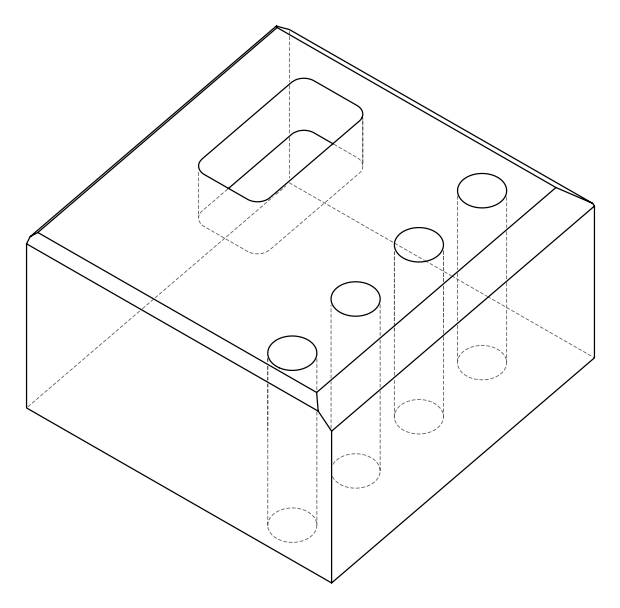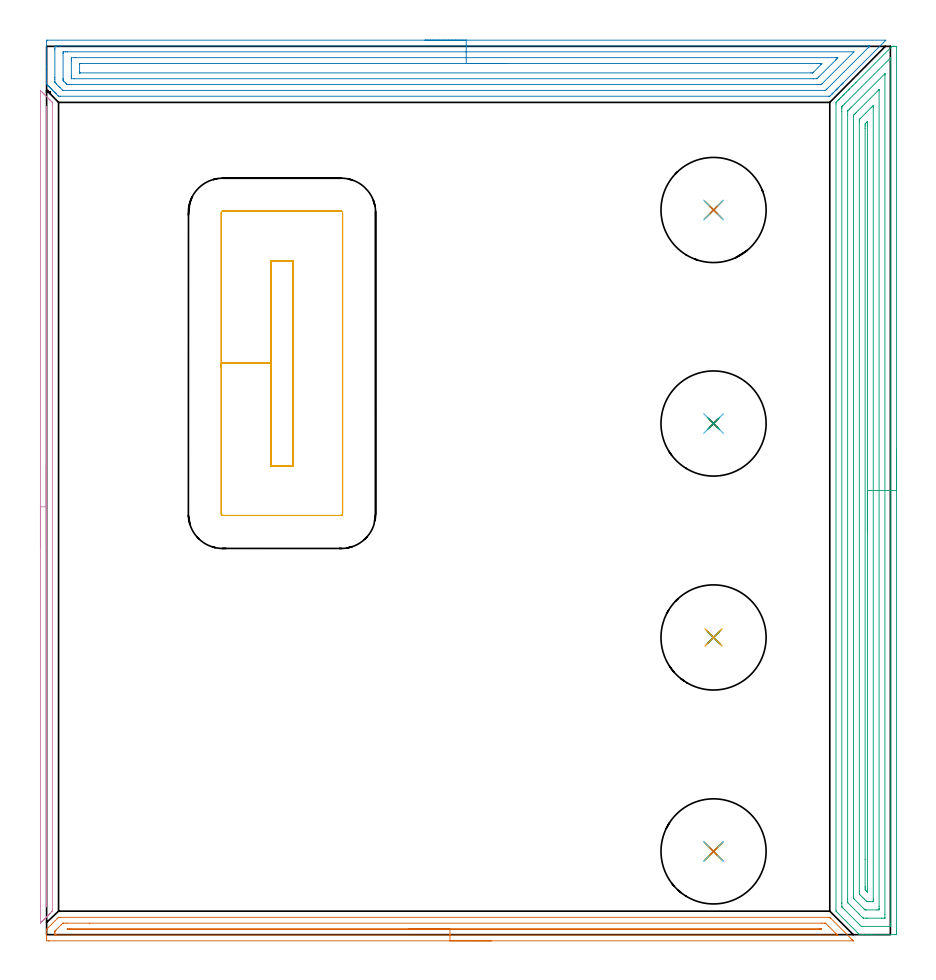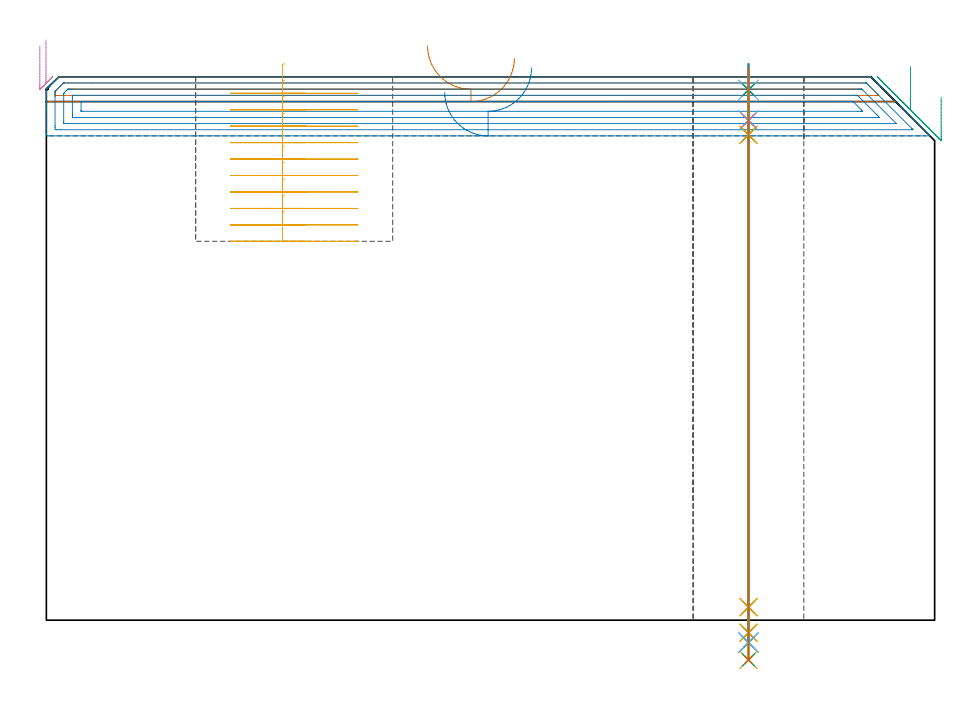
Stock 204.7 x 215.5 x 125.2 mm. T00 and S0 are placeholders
(PLAN: 25 operations, 18 tool changes, 41.1 min)
(1 AREA_MILL | FG_CHAMFER_SURFACE | UGT0205_001 | 4.75 min | 3242 mm3)
(2 AREA_MILL_1 | FG_CHAMFER_SURFACE_1 | UGT0205_001 | 8.16 min | 18927 mm3)
(3 AREA_MILL_2 | FG_CHAMFER_SURFACE_2 | UGT0205_001 | 10.19 min | 22226 mm3)
(4 AREA_MILL_3 | FG_CHAMFER_SURFACE_3 | UGT0205_001 | 3.32 min | 834 mm3)
(5 MILL_RECTANGULAR_POCKET | POCKET_RECTANGULAR_STRAIGHT | NXT0201_012 | Follow Part, ap 4, ae 75% | 7.67 min | 152290 mm3)
(6 SPOT_DRILL | STEP1HOLE | NXT0321_9005460120000 | 0.05 min | 192 mm3)
(7 SPOT_DRILL_1 | STEP1HOLE_1 | NXT0321_9005460120000 | 0.05 min | 186 mm3)
(8 SPOT_DRILL_2 | STEP1HOLE_2 | NXT0321_9005460120000 | 0.05 min | 174 mm3)
(9 SPOT_DRILL_3 | STEP1HOLE_3 | NXT0321_9005460120000 | 0.05 min | 179 mm3)
(10 DRILL_BLIND_HOLE_INTO_CENTER | STEP1HOLE | NXT0301_038 | 0.05 min | 253 mm3)
(11 GUN_DRILL_THROUGH_HOLE | STEP1HOLE | UGT0307_002 | 0.57 min | 3263 mm3)
(12 SPADE_DRILL_TO_ENLARGE_THROUGH_HOLE | STEP1HOLE | UGT0306_007 | 0.53 min | 23064 mm3)
(13 DRILL_TO_ENLARGE_THROUGH_HOLE | STEP1HOLE | UGT0301_386 | 0.55 min | 37166 mm3)
(14 DRILL_BLIND_HOLE_INTO_CENTER_1 | STEP1HOLE_1 | NXT0301_038 | 0.05 min | 236 mm3)
(15 GUN_DRILL_THROUGH_HOLE_1 | STEP1HOLE_1 | UGT0307_002 | 0.57 min | 3270 mm3)
(16 SPADE_DRILL_TO_ENLARGE_THROUGH_HOLE_1 | STEP1HOLE_1 | UGT0306_007 | 0.53 min | 23058 mm3)
(17 DRILL_TO_ENLARGE_THROUGH_HOLE_1 | STEP1HOLE_1 | UGT0301_386 | 0.55 min | 37172 mm3)
(18 DRILL_BLIND_HOLE_INTO_CENTER_2 | STEP1HOLE_2 | NXT0301_038 | 0.05 min | 245 mm3)
(19 GUN_DRILL_THROUGH_HOLE_2 | STEP1HOLE_2 | UGT0307_002 | 0.57 min | 3260 mm3)
(20 SPADE_DRILL_TO_ENLARGE_THROUGH_HOLE_2 | STEP1HOLE_2 | UGT0306_007 | 0.53 min | 23057 mm3)
(21 DRILL_TO_ENLARGE_THROUGH_HOLE_2 | STEP1HOLE_2 | UGT0301_386 | 0.55 min | 37170 mm3)
(22 DRILL_BLIND_HOLE_INTO_CENTER_3 | STEP1HOLE_3 | NXT0301_038 | 0.05 min | 242 mm3)
(23 GUN_DRILL_THROUGH_HOLE_3 | STEP1HOLE_3 | UGT0307_002 | 0.57 min | 3264 mm3)
(24 SPADE_DRILL_TO_ENLARGE_THROUGH_HOLE_3 | STEP1HOLE_3 | UGT0306_007 | 0.53 min | 23067 mm3)
(25 DRILL_TO_ENLARGE_THROUGH_HOLE_3 | STEP1HOLE_3 | UGT0301_386 | 0.55 min | 37156 mm3)
(TOOL UGT0205_001 | Chamfer Mill 20 x 3 x 45 deg. | D20 FL50 Z2)
(TOOL NXT0201_012 | ENDMILL 16mm [2P460-1600-NA 1630] | D16 FL38 Z6)
(TOOL NXT0321_9005460120000 | NC Spot Drill, 142deg, 12mm, Carbide, Uncoated | D12 PA142 FL30 Z2)
(TOOL NXT0301_038 | Carbide Drill 6.7mm [860.1-0670-034A1-MM 2214] | D6.7 PA140 FL53 Z2)
(TOOL UGT0307_002 | Gun Drill 6 mm | D6 PA130 FL24 Z1)
(TOOL UGT0306_007 | Spade Drill 16.5mm | D16.5 PA132 FL10 Z2)
(TOOL UGT0301_386 | Twist Drill 25.5 mm | D25.5 PA118 FL165 Z2)
(OP 1 AREA_MILL)
G17 G21 G94 G90
T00 M6
G54
G17 G0 G90 X107.85 Y-1.5 S1061 M3
G43 Z135.2 H0
Z129.5
G94 G1 X107.812 Z128.628 F250.
X107.698 Z127.764
X107.509 Z126.912
X107.247 Z126.08
X106.913 Z125.274
X106.51 Z124.5
X106.042 Z123.764
X105.51 Z123.072
X104.921 Z122.429
X104.278 Z121.84
X103.586 Z121.309
X102.85 Z120.84
X102.076 Z120.437
X101.27 Z120.103
X100.438 Z119.841
X99.586 Z119.652
X98.722 Z119.538
X97.85 Z119.5
X0.602
X0.463 Y-1.499 Z119.501
X0.002 Y-1.491 Z119.505
X0. Y-1.195 Z119.802
Y-0.883 Z120.113
Y-0.301 Z120.695
Y0.01 Z121.005
Y1.039 Z122.038
X0.01 Y1.304 Z122.302
X0.051 Y1.35 Z122.348
X0.156 Y1.457 Z122.455
X1.18 Y2.481 Z123.48
X2.77 Y4.071 Z125.067
X2.905 Y4.2 Z125.184
X3.278 Z125.2
X189.745
X190.006 Y4.194 Z125.191
X190.136 Y4.065 Z125.064
X190.17 Y4.03 Z125.03
X195.396 Y-1.195 Z119.804
X195.532 Y-1.33 Z119.666
X195.693 Y-1.493 Z119.505
X195.694 Y-1.497 Z119.501
X195.693 Y-1.499 Z119.499
X195.622 Y-1.5 Z119.5
X97.85
Y-0.086 Z120.914
X2.386 Y-0.085 Z120.915
X2.29 Y-0.084 Z120.916
X2.1 Y-0.079 Z120.921
X2.009 Y-0.073 Z120.927
X2.006 Y-0.045 Z120.955
X2.004 Y0.01 Z121.01
X2.001 Y0.396 Z121.396
X2.003 Y0.65 Z121.65
X2.007 Y0.776 Z121.776
X2.01 Y0.838 Z121.838
X2.064 Y0.903 Z121.903
X2.222 Y1.068 Z122.068
X2.386 Y1.236 Z122.236
X3.559 Y2.409 Z123.409
X3.843 Y2.69 Z123.69
X3.911 Y2.753 Z123.753
X3.935 Y2.774 Z123.774
X3.98 Y2.779 Z123.779
X4.077 Y2.783 Z123.783
X4.17 Y2.785 Z123.785
X4.967 Y2.786 Z123.786
X10.459
X187.961
X188.759 Y2.784 Z123.784
X188.853 Y2.782 Z123.782
X188.944 Y2.779 Z123.779
X189.048 Y2.69 Z123.69
X189.745 Y2.004 Z123.004
X191.529 Y0.221 Z121.221
X191.737 Y0.01 Z121.01
X191.804 Y-0.063 Z120.937
X191.817 Y-0.079 Z120.921
X191.784 Y-0.081 Z120.919
X191.721 Y-0.084 Z120.916
X191.625 Y-0.085 Z120.915
X191.529 Y-0.086 Z120.914
X97.85
Y1.328 Z122.328
X5.955
X5.529 Y1.33 Z122.33
X5.106 Y1.334 Z122.334
X5.063 Y1.336 Z122.336
X4.979 Y1.351 Z122.351
X5.022 Y1.365 Z122.365
X5.53 Y1.371 Z122.371
X187.536
X187.752 Y1.37 Z122.37
X187.857 Y1.368 Z122.368
X187.907 Y1.365 Z122.365
X187.929 Y1.36 Z122.36
X187.961 Y1.337 Z122.337
Y1.332 Z122.332
X187.535 Y1.329 Z122.329
X97.85 Y1.328 Z122.328
X96.978 Z122.367
X96.113 Z122.48
X95.262 Z122.669
X94.43 Z122.932
X93.624 Z123.265
X92.85 Z123.668
X92.114 Z124.137
X91.422 Z124.668
X90.779 Z125.257
X90.19 Z125.901
X89.658 Z126.593
X89.19 Z127.328
X88.787 Z128.102
X88.453 Z128.908
X88.191 Z129.74
X88.002 Z130.592
X87.888 Z131.457
X87.85 Z132.328
G0 Z135.2
M5
M2
(OP 2 AREA_MILL_1)
G17 G21 G94 G90
T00 M6
G54
G17 G0 G90 X91.8 Y217. S1061 M3
G43 Z135.2 H0
Z121.6
G94 G1 X91.838 Z120.728 F250.
X91.952 Z119.864
X92.141 Z119.012
X92.403 Z118.18
X92.737 Z117.374
X93.14 Z116.6
X93.609 Z115.864
X94.14 Z115.172
X94.729 Z114.529
X95.372 Z113.94
X96.064 Z113.408
X96.8 Z112.94
X97.574 Z112.537
X98.38 Z112.203
X99.212 Z111.941
X100.064 Z111.752
X100.928 Z111.638
X101.8 Z111.6
X203.6
X203.476 Y216.875 Z111.723
X203.03 Y216.43 Z112.17
X193.241 Y206.64 Z121.957
X193.197 Y206.597 Z122.002
X192.988 Y206.388 Z122.211
X192.945 Y206.344 Z122.254
X192.9 Y206.299 Z122.3
X192.692 Y206.092 Z122.507
X192.648 Y206.047 Z122.55
X192.603 Y206.002 Z122.597
X192.396 Y205.796 Z122.803
X192.352 Y205.75 Z122.847
X192.305 Y205.705 Z122.894
X192.1 Y205.5 Z123.099
X192.055 Y205.454 Z123.143
X192.008 Y205.408 Z123.191
X191.804 Y205.203 Z123.396
X191.758 Y205.157 Z123.44
X191.711 Y205.11 Z123.489
X191.508 Y204.907 Z123.692
X191.462 Y204.86 Z123.737
X191.414 Y204.813 Z123.786
X191.212 Y204.611 Z123.988
X191.165 Y204.564 Z124.033
X191.116 Y204.516 Z124.083
X190.916 Y204.315 Z124.284
X190.868 Y204.267 Z124.33
X190.819 Y204.219 Z124.38
X190.62 Y204.019 Z124.58
X190.572 Y203.97 Z124.627
X190.522 Y203.921 Z124.677
X190.411 Y203.81 Z124.789
X190.123 Y203.522 Z125.075
X190.003 Y203.405 Z125.191
X189.63 Y203.4 Z125.2
X3.27
X2.897 Y203.405 Z125.191
X2.777 Y203.522 Z125.075
X2.328 Y203.97 Z124.627
X2.28 Y204.019 Z124.58
X2.081 Y204.219 Z124.38
X2.032 Y204.267 Z124.33
X1.984 Y204.315 Z124.284
X1.784 Y204.516 Z124.083
X1.735 Y204.564 Z124.033
X1.688 Y204.611 Z123.988
X1.486 Y204.813 Z123.786
X1.438 Y204.86 Z123.737
X1.392 Y204.907 Z123.692
X1.189 Y205.11 Z123.489
X1.142 Y205.157 Z123.44
X1.096 Y205.203 Z123.396
X0.892 Y205.408 Z123.191
X0.845 Y205.454 Z123.143
X0.8 Y205.5 Z123.099
X0.595 Y205.705 Z122.894
X0.548 Y205.75 Z122.847
X0.415 Y205.885 Z122.715
X0.297 Y206.002 Z122.597
X0.104 Y206.195 Z122.403
X0.01 Y206.301 Z122.297
X0. Y206.64 Z121.96
Y207.53 Z121.069
Y207.826 Z120.773
Y208.42 Z120.176
Y208.717 Z119.88
Y209.31 Z119.287
Y209.607 Z118.99
Y210.2 Z118.395
Y210.793 Z117.802
X0.001 Y216.727 Z111.87
X0.01 Y216.991 Z111.606
X0.274 Y216.999 Z111.599
X101.8 Y217. Z111.6
Y215.586 Z113.014
X199.439
X199.485 Y215.585 Z113.015
X199.577 Y215.581 Z113.019
X199.714 Y215.575 Z113.025
X199.683 Y215.54 Z113.06
X199.563 Y215.415 Z113.185
X199.439 Y215.289 Z113.311
X189.32 Y205.17 Z123.43
X189.008 Y204.86 Z123.74
X188.976 Y204.833 Z123.767
X188.963 Y204.824 Z123.776
X188.923 Y204.821 Z123.779
X188.831 Y204.816 Z123.784
X188.785 Y204.814 Z123.786
X4.115 Y204.815 Z123.785
X4.023 Y204.818 Z123.782
X3.964 Y204.821 Z123.779
X3.929 Y204.832 Z123.768
X3.897 Y204.86 Z123.74
X3.27 Y205.48 Z123.12
X2.999 Y205.75 Z122.85
X2.378 Y206.373 Z122.227
X2.117 Y206.64 Z121.96
X2.029 Y206.732 Z121.868
X2.01 Y206.829 Z121.771
X2.003 Y207.014 Z121.586
X2.001 Y207.53 Z121.07
X2. Y207.907 Z120.693
X2.001 Y214.65 Z113.95
X2.002 Y215.025 Z113.575
X2.01 Y215.54 Z113.06
X2.338 Y215.58 Z113.02
X2.378 Y215.582 Z113.018
X3.224 Y215.586 Z113.014
X3.27
X101.8
Y214.172 Z114.428
X195.872 Y214.171 Z114.429
X188.094 Y206.394 Z122.206
X188.009 Y206.313 Z122.287
X187.939 Y206.25 Z122.35
X187.919 Y206.235 Z122.365
X187.898 Y206.233 Z122.367
X187.847 Y206.231 Z122.369
X187.368 Y206.229 Z122.371
X186.955 Y206.228 Z122.372
X5.945 Y206.229 Z122.371
X5.464 Y206.23 Z122.37
X5.053 Y206.234 Z122.366
X4.997 Y206.235 Z122.365
X4.966 Y206.245 Z122.355
X4.935 Y206.273 Z122.327
X4.808 Y206.395 Z122.205
X4.56 Y206.64 Z121.96
X4.161 Y207.04 Z121.56
X4.044 Y207.164 Z121.436
X4.017 Y207.194 Z121.406
X4.01 Y207.262 Z121.338
X4.005 Y207.369 Z121.231
X4.001 Y207.53 Z121.07
X4. Y207.691 Z120.909
X4.001 Y213.76 Z114.84
X4.002 Y213.919 Z114.681
X4.01 Y214.081 Z114.519
X4.016 Y214.165 Z114.435
X4.059 Y214.167 Z114.433
X4.161 Y214.169 Z114.431
X4.641 Y214.171 Z114.429
X5.053
X101.8 Y214.172 Z114.428
Y212.757 Z115.843
X191.414
X191.528 Y212.756 Z115.844
X191.969 Y212.751 Z115.849
X191.762 Y212.522 Z116.078
X191.512 Y212.264 Z116.336
X191.414 Y212.163 Z116.437
X187.313 Y208.063 Z120.537
X186.955 Y207.709 Z120.891
X186.892 Y207.653 Z120.947
X186.836 Y207.649 Z120.951
X186.064 Y207.643 Z120.957
X185.951
X6.723
X6.045 Y207.65 Z120.95
X6.013 Y207.651 Z120.949
X6.009 Y207.69 Z120.91
X6.005 Y207.786 Z120.814
X6.002 Y207.979 Z120.621
X6. Y208.365 Z120.235
Y211.98 Z116.62
X6.002 Y212.397 Z116.203
X6.005 Y212.606 Z115.994
X6.01 Y212.71 Z115.89
X6.015 Y212.751 Z115.849
X6.063 Y212.752 Z115.848
X6.836 Y212.757 Z115.843
X6.949
X101.8
Y211.343 Z117.257
X186.955
X187.595 Y211.342 Z117.258
X187.847 Y211.34 Z117.26
X188.083 Y211.336 Z117.264
X187.887 Y211.09 Z117.51
X187.869 Y211.068 Z117.532
X186.064 Y209.262 Z119.338
X185.889 Y209.096 Z119.504
X185.857 Y209.068 Z119.532
X185.823 Y209.064 Z119.536
X185.744 Y209.061 Z119.539
X185.425 Y209.058 Z119.542
X8.197 Y209.057 Z119.543
X8.062 Y209.059 Z119.541
X8.02 Y209.062 Z119.538
X8.009 Y209.065 Z119.535
X8.006 Y209.069 Z119.531
X8.003 Y209.104 Z119.496
X8.001 Y209.31 Z119.29
Y211.09 Z117.51
X8.003 Y211.245 Z117.355
X8.007 Y211.321 Z117.279
X8.009 Y211.335 Z117.265
X8.041 Y211.337 Z117.263
X8.113 Y211.34 Z117.26
X8.367 Y211.343 Z117.257
X101.8
X102.672 Z117.295
X103.537 Z117.409
X104.388 Z117.598
X105.22 Z117.86
X106.026 Z118.194
X106.8 Z118.597
X107.536 Z119.065
X108.228 Z119.596
X108.871 Z120.186
X109.46 Z120.829
X109.992 Z121.521
X110.46 Z122.257
X110.863 Z123.031
X111.197 Z123.837
X111.459 Z124.669
X111.648 Z125.52
X111.762 Z126.385
X111.8 Z127.257
G0 Z135.2
M5
M2
(OP 3 AREA_MILL_2)
G17 G21 G94 G90
T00 M6
G54
G17 G0 G90 X206.2 Y117.75 S1061 M3
G43 Z135.2 H0
Z120.5
G94 G1 Y117.712 Z119.628 F250.
Y117.598 Z118.763
Y117.409 Z117.912
Y117.147 Z117.08
Y116.813 Z116.274
Y116.41 Z115.5
Y115.942 Z114.764
Y115.41 Z114.072
Y114.821 Z113.429
Y114.178 Z112.84
Y113.486 Z112.308
Y112.75 Z111.84
Y111.976 Z111.437
Y111.17 Z111.103
Y110.338 Z110.841
Y109.486 Z110.652
Y108.622 Z110.538
Y107.75 Z110.5
Y1.143
X206.199 Y0.612 Z110.501
X206.196 Y0.254 Z110.502
X206.193 Y0.01 Z110.504
X205.846 Y0. Z110.851
X200.599 Z116.095
X200.048 Z116.649
X199.725 Z116.972
X199.173 Z117.523
X198.85 Z117.845
X198.203 Z118.496
X197.748 Z118.952
X197.215 Y0.004 Z119.481
X197.192 Y0.01 Z119.504
X197.101 Y0.099 Z119.597
X197.034 Y0.165 Z119.664
X191.627 Y5.571 Z125.07
X191.6 Y5.6 Z125.098
X191.506 Y5.698 Z125.192
X191.5 Y5.969 Z125.2
Y201.511
X191.507 Y201.901 Z125.192
X191.558 Y201.958 Z125.141
X192.004 Y202.404 Z124.694
X192.261 Y202.661 Z124.439
X192.302 Y202.702 Z124.398
X192.599 Y203. Z124.099
X192.729 Y203.13 Z123.968
X193.084 Y203.484 Z123.615
X193.258 Y203.658 Z123.442
X193.492 Y203.893 Z123.206
X193.603 Y204.004 Z123.093
X194.04 Y204.44 Z122.659
X194.478 Y204.879 Z122.219
X194.683 Y205.083 Z122.016
X194.731 Y205.13 Z121.969
X195.352 Y205.753 Z121.344
X195.554 Y205.953 Z121.146
X195.577 Y205.976 Z121.123
X196.227 Y206.627 Z120.47
X196.377 Y206.776 Z120.323
X204.916 Y215.314 Z111.783
X205.116 Y215.507 Z111.579
X205.328 Y215.511 Z111.367
X205.583 Y215.507 Z111.116
X205.806 Y215.503 Z110.893
X206.137 Y215.5 Z110.562
X206.195 Y215.49 Z110.504
X206.2 Y215.484 Z110.5
Y107.75
X204.786 Z111.914
X204.785 Y2.587 Z111.915
X204.784 Y2.397 Z111.916
X204.78 Y2.046 Z111.92
X204.779 Y2.012 Z111.921
X204.719 Y2.007 Z111.981
X204.616 Y2.003 Z112.084
X204.486 Y2. Z112.214
X197.976 Y2.001 Z118.724
X197.846 Y2.002 Z118.854
X197.742 Y2.006 Z118.958
X197.674 Y2.01 Z119.026
X197.621 Y2.041 Z119.079
X197.254 Y2.397 Z119.446
X193.603 Y6.046 Z123.097
X193.2 Y6.451 Z123.5
X192.996 Y6.657 Z123.704
X192.946 Y6.711 Z123.754
X192.924 Y6.738 Z123.776
X192.921 Y6.763 Z123.779
X192.919 Y6.862 Z123.781
X192.915 Y7.565 Z123.785
X192.914 Y7.755 Z123.786
Y199.726
X192.916 Y200.428 Z123.784
X192.918 Y200.619 Z123.782
X192.921 Y200.793 Z123.779
X192.934 Y200.872 Z123.766
X192.987 Y200.929 Z123.713
X193.143 Y201.089 Z123.557
X193.561 Y201.512 Z123.139
X204.673 Y212.62 Z112.027
X204.721 Y212.665 Z111.979
X204.762 Y212.7 Z111.938
X204.779 Y212.712 Z111.921
X204.78 Y212.681 Z111.92
X204.785 Y212.417 Z111.915
X204.786 Y212.226 Z111.914
Y212.074
Y107.75
X203.372 Z113.328
Y4.924
X203.37 Y4.183 Z113.33
X203.367 Y4.035 Z113.333
X203.365 Y4.016 Z113.335
X203.355 Y4.01 Z113.345
X203.312 Y4.006 Z113.388
X203.223 Y4.003 Z113.477
X202.527 Y4. Z114.173
X199.029 Z117.671
X198.85 Z117.85
X198.151 Y4.004 Z118.549
X198.112 Y4.01 Z118.588
X198.036 Y4.074 Z118.664
X197.976 Y4.127 Z118.724
X197.917 Y4.183 Z118.783
X197.101 Y4.998 Z119.599
X195.237 Y6.862 Z121.463
X194.478 Y7.626 Z122.222
X194.353 Y7.755 Z122.347
X194.335 Y7.796 Z122.365
X194.333 Y7.831 Z122.367
X194.33 Y7.905 Z122.37
X194.329 Y8.648 Z122.371
X194.328 Y8.8 Z122.372
X194.329 Y198.985 Z122.371
X194.333 Y199.726 Z122.367
X194.335 Y199.8 Z122.365
X194.341 Y199.83 Z122.359
X194.357 Y199.849 Z122.343
X194.478 Y199.975 Z122.222
X194.795 Y200.295 Z121.905
X195.118 Y200.619 Z121.582
X203.255 Y208.753 Z113.445
X203.319 Y208.814 Z113.381
X203.361 Y208.849 Z113.339
X203.367 Y208.851 Z113.333
X203.368 Y208.849 Z113.332
X203.37 Y208.807 Z113.33
X203.371 Y208.655 Z113.329
X203.372 Y208.502 Z113.328
Y107.75
X201.957 Z114.743
Y6.862
X201.956 Y6.369 Z114.744
X201.954 Y6.203 Z114.746
X201.95 Y6.072 Z114.75
X201.942 Y6.01 Z114.758
X201.443 Y6. Z115.257
X198.819 Z117.881
X198.609 Y6.007 Z118.091
X198.558 Y6.01 Z118.142
X198.435 Y6.125 Z118.265
X198.254 Y6.299 Z118.446
X197.976 Y6.574 Z118.724
X195.903 Y8.648 Z120.797
X195.792 Y8.764 Z120.908
X195.755 Y8.806 Z120.945
X195.75 Y8.835 Z120.95
X195.747 Y8.895 Z120.953
X195.744 Y9.141 Z120.956
X195.743 Y9.54 Z120.957
Y10.034
Y198.434
X195.745 Y198.633 Z120.955
X195.747 Y198.733 Z120.953
X195.75 Y198.778 Z120.95
X195.792 Y198.833 Z120.908
X196.008 Y199.056 Z120.692
X196.227 Y199.277 Z120.473
X196.448 Y199.499 Z120.252
X201.751 Y204.8 Z114.949
X201.891 Y204.937 Z114.809
X201.94 Y204.981 Z114.76
X201.949 Y204.987 Z114.751
X201.951 Y204.981 Z114.749
X201.954 Y204.936 Z114.746
X201.957 Y204.841 Z114.743
Y204.776
Y107.75
X200.543 Z116.157
Y8.648
X200.539 Y8.23 Z116.161
X200.536 Y8.023 Z116.164
X200.532 Y8.009 Z116.168
X200.505 Y8.006 Z116.195
X200.449 Y8.002 Z116.251
X200.358 Y8. Z116.342
X199.725 Z116.975
X199.483 Y8.001 Z117.217
X199.167 Y8.006 Z117.533
X199.011 Y8.01 Z117.689
X198.85 Y8.16 Z117.85
X198.352 Y8.648 Z118.348
X197.976 Y9.023 Z118.724
X197.461 Y9.54 Z119.239
X197.284 Y9.726 Z119.416
X197.164 Y9.859 Z119.536
X197.157 Y10.433 Z119.543
Y197.047
X197.161 Y197.465 Z119.539
X197.164 Y197.673 Z119.536
X197.174 Y197.764 Z119.526
X197.222 Y197.816 Z119.478
X197.34 Y197.94 Z119.36
X200.018 Y200.619 Z116.682
X200.116 Y200.715 Z116.584
X200.314 Y200.91 Z116.386
X200.504 Y201.093 Z116.196
X200.536 Y201.113 Z116.164
X200.543 Y200.619 Z116.157
Y107.75
X199.129 Z117.571
X199.128 Y11.042 Z117.572
X199.125 Y10.433 Z117.575
X199.122 Y10.357 Z117.578
X199.12 Y10.339 Z117.58
X199.018 Y10.433 Z117.682
X198.85 Y10.6 Z117.85
X198.673 Y10.782 Z118.027
X198.587 Y10.872 Z118.113
X198.578 Y11.042 Z118.122
X198.574 Y11.326 Z118.126
X198.572 Y11.61 Z118.128
X198.571 Y18.215 Z118.129
Y195.546
X198.572 Y196.154 Z118.128
X198.574 Y196.436 Z118.126
X198.578 Y196.718 Z118.122
X198.85 Y197.001 Z117.85
X198.873 Y197.024 Z117.827
X198.896 Y197.047 Z117.804
X198.998 Y197.137 Z117.702
X199.122 Y197.221 Z117.578
X199.126 Y197.047 Z117.574
X199.128 Y196.901 Z117.572
X199.129 Y196.763 Z117.571
Y196.154
Y107.75
Y106.878 Z117.609
Y106.014 Z117.723
Y105.162 Z117.912
Y104.33 Z118.174
Y103.524 Z118.508
Y102.75 Z118.911
Y102.014 Z119.38
Y101.322 Z119.911
Y100.679 Z120.5
Y100.09 Z121.143
Y99.558 Z121.835
Y99.09 Z122.571
Y98.687 Z123.345
Y98.353 Z124.151
Y98.091 Z124.983
Y97.902 Z125.835
Y97.788 Z126.699
Y97.75 Z127.571
G0 Z135.2
M5
M2
(OP 4 AREA_MILL_3)
G17 G21 G94 G90
T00 M6
G54
G17 G0 G90 X-1.5 Y93.8 S1061 M3
G43 Z135.2 H0
Z132.3
G94 G1 Y93.838 Z131.428 F250.
Y93.952 Z130.564
Y94.141 Z129.712
Y94.403 Z128.88
Y94.737 Z128.074
Y95.14 Z127.3
Y95.609 Z126.564
Y96.14 Z125.872
Y96.729 Z125.229
Y97.372 Z124.64
Y98.064 Z124.109
Y98.8 Z123.64
Y99.574 Z123.237
Y100.38 Z122.903
Y101.212 Z122.641
Y102.064 Z122.452
Y102.928 Z122.338
Y103.8 Z122.3
Y204.57
X-1.498 Y204.79
X-1.496 Y204.792 Z122.301
X-1.489 Y204.79 Z122.308
X-1.07 Y204.37 Z122.73
X-0.939 Y204.24 Z122.858
X-0.895 Y204.195 Z122.904
X-0.688 Y203.989 Z123.111
X-0.643 Y203.944 Z123.154
X-0.597 Y203.898 Z123.202
X-0.393 Y203.693 Z123.406
X-0.346 Y203.648 Z123.451
X-0.3 Y203.6 Z123.499
X-0.097 Y203.398 Z123.702
X-0.05 Y203.351 Z123.747
X-0.002 Y203.303 Z123.797
X0.198 Y203.102 Z123.997
X0.246 Y203.055 Z124.043
X0.295 Y203.005 Z124.094
X0.493 Y202.807 Z124.292
X0.543 Y202.759 Z124.34
X0.593 Y202.708 Z124.392
X0.789 Y202.512 Z124.588
X0.839 Y202.462 Z124.636
X0.891 Y202.41 Z124.689
X1.284 Y202.017 Z125.082
X1.32 Y201.98 Z125.119
X1.394 Y201.905 Z125.192
X1.4 Y201.518 Z125.2
Y6.082
X1.394 Y5.695 Z125.192
X1.32 Y5.62 Z125.119
X1.284 Y5.583 Z125.082
X0.891 Y5.19 Z124.689
X0.839 Y5.138 Z124.636
X0.789 Y5.088 Z124.588
X0.593 Y4.892 Z124.392
X0.543 Y4.841 Z124.34
X0.493 Y4.793 Z124.292
X0.295 Y4.595 Z124.094
X0.246 Y4.545 Z124.043
X0.198 Y4.497 Z123.997
X-0.002 Y4.297 Z123.797
X-0.05 Y4.249 Z123.747
X-0.097 Y4.202 Z123.702
X-0.3 Y4. Z123.499
X-0.346 Y3.952 Z123.451
X-0.393 Y3.907 Z123.406
X-0.597 Y3.702 Z123.202
X-0.643 Y3.656 Z123.154
X-0.688 Y3.611 Z123.111
X-0.895 Y3.405 Z122.904
X-0.939 Y3.359 Z122.858
X-1.07 Y3.23 Z122.73
X-1.192 Y3.107 Z122.607
X-1.384 Y2.915 Z122.414
X-1.49 Y2.81 Z122.308
X-1.496 Y2.808 Z122.301
X-1.499 Y2.81 Z122.299
X-1.5 Y3.03 Z122.3
Y103.8
X-0.086 Z123.714
Y199.769
X-0.082 Y200.626 Z123.718
X-0.08 Y200.656 Z123.72
X-0.05 Y200.852 Z123.75
X-0.02 Y200.626 Z123.78
X-0.017 Y200.593 Z123.783
X-0.014 Y199.733 Z123.786
Y7.831
X-0.018 Y6.974 Z123.782
X-0.02 Y6.944 Z123.78
X-0.05 Y6.748 Z123.75
X-0.08 Y6.974 Z123.72
X-0.083 Y7.007 Z123.717
X-0.086 Y7.867 Z123.714
Y103.8
Y104.672 Z123.752
Y105.537 Z123.866
Y106.388 Z124.055
Y107.22 Z124.317
Y108.026 Z124.651
Y108.8 Z125.054
Y109.536 Z125.523
Y110.228 Z126.054
Y110.871 Z126.643
Y111.46 Z127.286
Y111.992 Z127.979
Y112.46 Z128.714
Y112.863 Z129.488
Y113.197 Z130.294
Y113.459 Z131.126
Y113.648 Z131.978
Y113.762 Z132.843
Y113.8 Z133.714
G0 Z135.2
M5
M2
(OP 5 MILL_RECTANGULAR_POCKET)
G17 G21 G94 G90
T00 M6
G54
G17 G0 G90 X54.841 Y163.5 S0 M3
G43 Z135.2 H1
Z128.2
G94 G1 X54.4 Z128.082 F250.
Y138.6 Z121.41
Y113.7 F500.
X59.8
Y163.5
X54.4
Y138.6
X42.4
Y102.
G3 X42.7 Y101.7 R0.3
G1 X71.5
G3 X71.8 Y102. R0.3
G1 Y175.2
G3 X71.5 Y175.5 R0.3
G1 X42.7
G3 X42.4 Y175.2 R0.3
G1 Y138.6
Y137.6
G0 X54.841 Y163.5 Z124.41
G1 X54.4 Z124.292 F250.
Y138.6 Z117.62
Y113.7 F500.
X59.8
Y163.5
X54.4
Y138.6
X42.4
Y102.
G3 X42.7 Y101.7 R0.3
G1 X71.5
G3 X71.8 Y102. R0.3
G1 Y175.2
G3 X71.5 Y175.5 R0.3
G1 X42.7
G3 X42.4 Y175.2 R0.3
G1 Y138.6
Y137.6
G0 X54.841 Y163.5 Z120.62
G1 X54.4 Z120.502 F250.
Y138.6 Z113.83
Y113.7 F500.
X59.8
Y163.5
X54.4
Y138.6
X42.4
Y102.
G3 X42.7 Y101.7 R0.3
G1 X71.5
G3 X71.8 Y102. R0.3
G1 Y175.2
G3 X71.5 Y175.5 R0.3
G1 X42.7
G3 X42.4 Y175.2 R0.3
G1 Y138.6
Y137.6
G0 X54.841 Y163.5 Z116.83
G1 X54.4 Z116.712 F250.
Y138.6 Z110.04
Y113.7 F500.
X59.8
Y163.5
X54.4
Y138.6
X42.4
Y102.
G3 X42.7 Y101.7 R0.3
G1 X71.5
G3 X71.8 Y102. R0.3
G1 Y175.2
G3 X71.5 Y175.5 R0.3
G1 X42.7
G3 X42.4 Y175.2 R0.3
G1 Y138.6
Y137.6
G0 X54.841 Y163.5 Z113.04
G1 X54.4 Z112.922 F250.
Y138.6 Z106.25
Y113.7 F500.
X59.8
Y163.5
X54.4
Y138.6
X42.4
Y102.
G3 X42.7 Y101.7 R0.3
G1 X71.5
G3 X71.8 Y102. R0.3
G1 Y175.2
G3 X71.5 Y175.5 R0.3
G1 X42.7
G3 X42.4 Y175.2 R0.3
G1 Y138.6
Y137.6
G0 X54.841 Y163.5 Z109.25
G1 X54.4 Z109.132 F250.
Y138.6 Z102.46
Y113.7 F500.
X59.8
Y163.5
X54.4
Y138.6
X42.4
Y102.
G3 X42.7 Y101.7 R0.3
G1 X71.5
G3 X71.8 Y102. R0.3
G1 Y175.2
G3 X71.5 Y175.5 R0.3
G1 X42.7
G3 X42.4 Y175.2 R0.3
G1 Y138.6
Y137.6
G0 X54.841 Y163.5 Z105.46
G1 X54.4 Z105.342 F250.
Y138.6 Z98.67
Y113.7 F500.
X59.8
Y163.5
X54.4
Y138.6
X42.4
Y102.
G3 X42.7 Y101.7 R0.3
G1 X71.5
G3 X71.8 Y102. R0.3
G1 Y175.2
G3 X71.5 Y175.5 R0.3
G1 X42.7
G3 X42.4 Y175.2 R0.3
G1 Y138.6
Y137.6
G0 X54.841 Y163.5 Z101.67
G1 X54.4 Z101.552 F250.
Y138.6 Z94.88
Y113.7 F500.
X59.8
Y163.5
X54.4
Y138.6
X42.4
Y102.
G3 X42.7 Y101.7 R0.3
G1 X71.5
G3 X71.8 Y102. R0.3
G1 Y175.2
G3 X71.5 Y175.5 R0.3
G1 X42.7
G3 X42.4 Y175.2 R0.3
G1 Y138.6
Y137.6
G0 X54.841 Y163.5 Z97.88
G1 X54.4 Z97.762 F250.
Y138.6 Z91.09
Y113.7 F500.
X59.8
Y163.5
X54.4
Y138.6
X42.4
Y102.
G3 X42.7 Y101.7 R0.3
G1 X71.5
G3 X71.8 Y102. R0.3
G1 Y175.2
G3 X71.5 Y175.5 R0.3
G1 X42.7
G3 X42.4 Y175.2 R0.3
G1 Y138.6
Y137.6
G0 X54.841 Y163.5 Z94.09
G1 X54.4 Z93.972 F250.
Y138.6 Z87.3
Y113.7 F500.
X59.8
Y163.5
X54.4
Y138.6
X42.4
Y102.
G3 X42.7 Y101.7 R0.3
G1 X71.5
G3 X71.8 Y102. R0.3
G1 Y175.2
G3 X71.5 Y175.5 R0.3
G1 X42.7
G3 X42.4 Y175.2 R0.3
G1 Y138.6
Y137.6
G0 Z135.2
M5
M2
(OP 6 SPOT_DRILL)
G17 G21 G94 G90
T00 M6
G54
G17 G0 G90 X161.8 Y20.2 S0 M3
G43 Z135.2 H0
G94 G81 G98 Z122.2 F250. R128.2
G80
M5
M2
(OP 7 SPOT_DRILL_1)
G17 G21 G94 G90
T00 M6
G54
G17 G0 G90 X161.8 Y72.1 S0 M3
G43 Z135.2 H0
G94 G81 G98 Z122.2 F250. R128.2
G80
M5
M2
(OP 8 SPOT_DRILL_2)
G17 G21 G94 G90
T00 M6
G54
G17 G0 G90 X161.8 Y124. S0 M3
G43 Z135.2 H0
G94 G81 G98 Z122.2 F250. R128.2
G80
M5
M2
(OP 9 SPOT_DRILL_3)
G17 G21 G94 G90
T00 M6
G54
G17 G0 G90 X161.8 Y175.8 S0 M3
G43 Z135.2 H0
G94 G81 G98 Z122.2 F250. R128.2
G80
M5
M2
(OP 10 DRILL_BLIND_HOLE_INTO_CENTER)
G17 G21 G94 G90
T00 M6
G54
G17 G0 G90 X161.8 Y20.2 S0 M3
G43 Z135.2 H1
G94 G81 G98 Z115.15 F250. R127.2
G80
M5
M2
(OP 11 GUN_DRILL_THROUGH_HOLE)
G17 G21 G94 G90
T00 M6
G54
G17 G0 G90 X161.8 Y20.2 M8
G43 Z135.2 H0
Z122.362
S716 M3
G94 G1 Z111.843 F125. M26
G4 X.084
Z3. F250.
G4 X.084
Z-2.899 F125.
G4 X.084
M5
M9
G0 Z122.362
Z135.2
M2
(OP 12 SPADE_DRILL_TO_ENLARGE_THROUGH_HOLE)
G17 G21 G94 G90
T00 M6
G54
G17 G0 G90 X161.8 Y20.2 S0 M3
G43 Z135.2 H0
G94 G73 G98 Z-5.173 F250. Q16.297 R127.2
G80
M5
M2
(OP 13 DRILL_TO_ENLARGE_THROUGH_HOLE)
G17 G21 G94 G90
T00 M6
G54
G17 G0 G90 X161.8 Y20.2 S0 M3
G43 Z135.2 H0
G94 G73 G98 Z-9.161 F250. Q22.393 R127.2
G80
M5
M2
(OP 14 DRILL_BLIND_HOLE_INTO_CENTER_1)
G17 G21 G94 G90
T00 M6
G54
G17 G0 G90 X161.8 Y72.1 S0 M3
G43 Z135.2 H1
G94 G81 G98 Z115.15 F250. R127.2
G80
M5
M2
(OP 15 GUN_DRILL_THROUGH_HOLE_1)
G17 G21 G94 G90
T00 M6
G54
G17 G0 G90 X161.8 Y72.1 M8
G43 Z135.2 H0
Z122.362
S716 M3
G94 G1 Z111.843 F125. M26
G4 X.084
Z3. F250.
G4 X.084
Z-2.899 F125.
G4 X.084
M5
M9
G0 Z122.362
Z135.2
M2
(OP 16 SPADE_DRILL_TO_ENLARGE_THROUGH_HOLE_1)
G17 G21 G94 G90
T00 M6
G54
G17 G0 G90 X161.8 Y72.1 S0 M3
G43 Z135.2 H0
G94 G73 G98 Z-5.173 F250. Q16.297 R127.2
G80
M5
M2
(OP 17 DRILL_TO_ENLARGE_THROUGH_HOLE_1)
G17 G21 G94 G90
T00 M6
G54
G17 G0 G90 X161.8 Y72.1 S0 M3
G43 Z135.2 H0
G94 G73 G98 Z-9.161 F250. Q22.393 R127.2
G80
M5
M2
(OP 18 DRILL_BLIND_HOLE_INTO_CENTER_2)
G17 G21 G94 G90
T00 M6
G54
G17 G0 G90 X161.8 Y124. S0 M3
G43 Z135.2 H1
G94 G81 G98 Z115.15 F250. R127.2
G80
M5
M2
(OP 19 GUN_DRILL_THROUGH_HOLE_2)
G17 G21 G94 G90
T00 M6
G54
G17 G0 G90 X161.8 Y124. M8
G43 Z135.2 H0
Z122.362
S716 M3
G94 G1 Z111.843 F125. M26
G4 X.084
Z3. F250.
G4 X.084
Z-2.899 F125.
G4 X.084
M5
M9
G0 Z122.362
Z135.2
M2
(OP 20 SPADE_DRILL_TO_ENLARGE_THROUGH_HOLE_2)
G17 G21 G94 G90
T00 M6
G54
G17 G0 G90 X161.8 Y124. S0 M3
G43 Z135.2 H0
G94 G73 G98 Z-5.173 F250. Q16.297 R127.2
G80
M5
M2
(OP 21 DRILL_TO_ENLARGE_THROUGH_HOLE_2)
G17 G21 G94 G90
T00 M6
G54
G17 G0 G90 X161.8 Y124. S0 M3
G43 Z135.2 H0
G94 G73 G98 Z-9.161 F250. Q22.393 R127.2
G80
M5
M2
(OP 22 DRILL_BLIND_HOLE_INTO_CENTER_3)
G17 G21 G94 G90
T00 M6
G54
G17 G0 G90 X161.8 Y175.8 S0 M3
G43 Z135.2 H1
G94 G81 G98 Z115.15 F250. R127.2
G80
M5
M2
(OP 23 GUN_DRILL_THROUGH_HOLE_3)
G17 G21 G94 G90
T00 M6
G54
G17 G0 G90 X161.8 Y175.8 M8
G43 Z135.2 H0
Z122.362
S716 M3
G94 G1 Z111.843 F125. M26
G4 X.084
Z3. F250.
G4 X.084
Z-2.899 F125.
G4 X.084
M5
M9
G0 Z122.362
Z135.2
M2
(OP 24 SPADE_DRILL_TO_ENLARGE_THROUGH_HOLE_3)
G17 G21 G94 G90
T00 M6
G54
G17 G0 G90 X161.8 Y175.8 S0 M3
G43 Z135.2 H0
G94 G73 G98 Z-5.173 F250. Q16.297 R127.2
G80
M5
M2
(OP 25 DRILL_TO_ENLARGE_THROUGH_HOLE_3)
G17 G21 G94 G90
T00 M6
G54
G17 G0 G90 X161.8 Y175.8 S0 M3
G43 Z135.2 H0
G94 G73 G98 Z-9.161 F250. Q22.393 R127.2
G80
M5
M2
